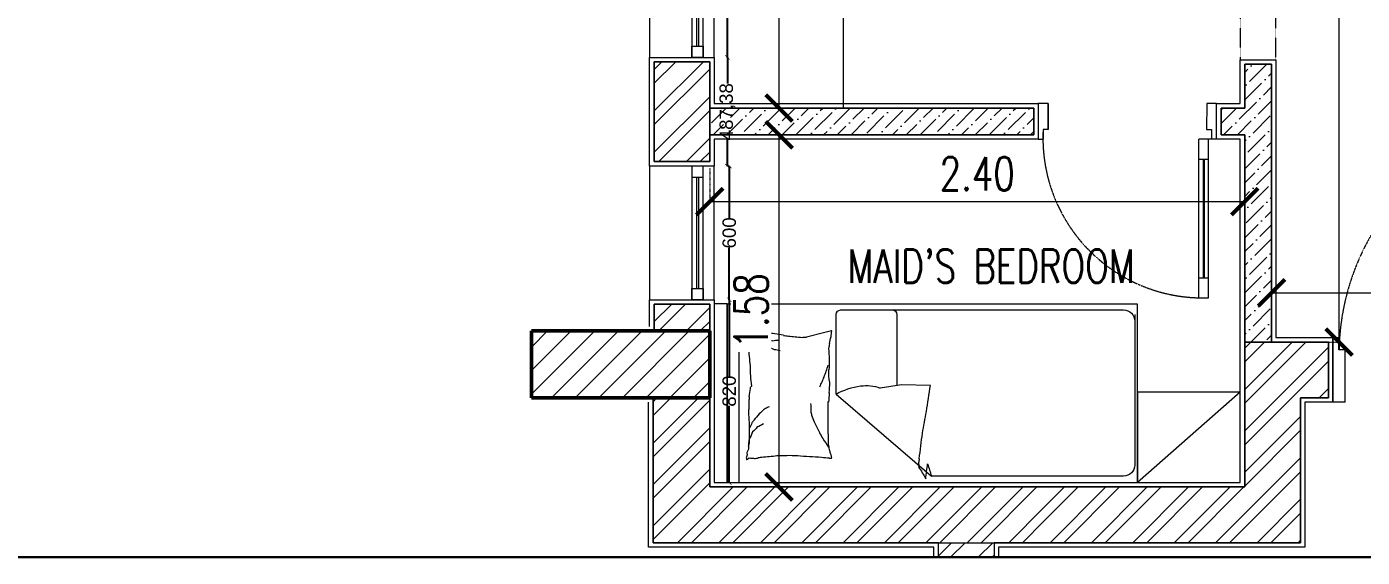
# Model space of a CAD drawing. Header units: metres. Extents: x 0 to 104350, y 982 to 43174.
# Drawn here: x 10538 to 16527, y 14509 to 16889 of the extents above; entities that cross this region are included whole.
import ezdxf
from ezdxf.xclip import XClip

# ---------------------------------------------------------------- set-up
doc = ezdxf.new("R2010")
doc.units = ezdxf.units.M
doc.header["$XCLIPFRAME"] = 2
doc.linetypes.add('DASHED2', pattern=[0.375, 0.25, -0.125])
doc.linetypes.add('DOT2', pattern=[0.125, 0, -0.125])
doc.layers.get('0').update_dxf_attribs({"lineweight": 30})
for name, color, linetype, lineweight in [('A-ANNO-DIMS', 1, 'Continuous', 0), ('A-CLNG-GRID', 2, 'Continuous', 5), ('A-DOOR', 1, 'Continuous', 5), ('A-DOOR-FRAM', 1, 'Continuous', 0), ('A-FLOR-OVHD', 1, 'DASHED2', 0), ('A-FURN', 8, 'Continuous', 0), ('A-ROOM-NMBR', 1, 'Continuous', 0), ('A-SANR-FIXD', 1, 'Continuous', 0), ('A-WALL', 3, 'Continuous', 18), ('A-WINDOW', 10, 'Continuous', 5), ('dimensions', 90, 'Continuous', 30), ('G-ANNO-HATCH', 8, 'Continuous', 0), ('HATCH', 8, 'Continuous', 0), ('S-COLS', 52, 'Continuous', 9)]:
    doc.layers.add(name, color=color, linetype=linetype, lineweight=lineweight)
doc.styles.add('$2$08-M-BLDG-1_50', font='romans.shx', dxfattribs={"width": 0.75, "height": 150})
doc.styles.add('Al-Jazi-text-100', font='romans.shx', dxfattribs={"width": 0.75, "height": 150})
doc.styles.get("Standard").update_dxf_attribs({"font": 'arial.ttf'})
doc.dimstyles.new('Al-Jazi-DIM 100', dxfattribs={"dimtxt": 150, "dimasz": 120, "dimexe": 0, "dimexo": 150, "dimgap": 50, "dimtad": 1, "dimlfac": 0.001, "dimzin": 1, "dimdsep": 46, "dimtxsty": 'Al-Jazi-text-100', "dimblk": 'ARCHTICK', "dimcen": 150, "dimclrd": 1, "dimclre": 256, "dimclrt": 2, "dimadec": 0, "dimazin": 0, "dimtfac": 1, "dimtix": 1, "dimtmove": 2, "dimatfit": 2, "dimfxl": 150, "dimtfill": 1, "dimtolj": 1, "dimlwd": 5, "dimlwe": 5, "dimarcsym": 0})
doc.dimstyles.new('ISO-25', dxfattribs={"dimtxt": 60, "dimasz": 20, "dimexe": 1.25, "dimexo": 0.625, "dimgap": 0.1, "dimtad": 0, "dimtxsty": 'Standard', "dimblk": 'ARCHTICK', "dimcen": 2.5, "dimse1": 1, "dimse2": 1, "dimadec": 0, "dimazin": 0, "dimtfac": 1, "dimtmove": 0, "dimatfit": 3, "dimldrblk": 'ARCHTICK', "dimfxl": 1, "dimarcsym": 0})
pattern_1 = [(45, (-188201.82, 35283.02), (-92.807765, 92.807765), []), (45, (-188139.95, 35283.02), (-92.807765, 92.807765), [])]
pattern_2 = [(45, (-188201.82, 35283.02), (23.201941, 85.073785), [109.375, -21.875, 0, -21.875])]

# ---------------------------------------------------------------- blocks, each defined once
blk = doc.blocks.new('*U119')
for p, q in [((-5314.1, 135750.6), (-5249.2, 135754.1)), ((-5251.2, 134852.7), (-5299.1, 135751.4)), ((-5201.2, 134855.4), (-5249.2, 135754.1)), ((-5243.9, 135654.2), (-5293.8, 135651.6)), ((-5271.3, 135652.8), (-5234.1, 134955.1)), ((-5266.3, 135653), (-5229.1, 134955.4)), ((-5206.6, 134956.6), (-5256.6, 134953.9)), ((-5201.2, 134855.4), (-5251.2, 134852.7))]:
    blk.add_line(p, q)
at = {"linetype": 'DASHED2'}
blk.add_arc((-5341.8, 135819.4), 974.2, 278.2926, 1.8703, dxfattribs=at)
at = {"layer": 'A-DOOR-FRAM'}
for p, q in [((-4404.4, 136063.2), (-4354.5, 136065.8)), ((-4354.5, 136065.8), (-4340.5, 135802.6)), ((-5353.1, 136012.6), (-5303.2, 136015.2)), ((-5339, 135749.3), (-5353.1, 136012.6)), ((-4340.5, 135802.6), (-4365.4, 135801.2)), ((-5339, 135749.3), (-5314.1, 135750.6))]:
    blk.add_line(p, q, dxfattribs=at)
for points in [[(-5303.2, 136015.2), (-5291.8, 135801.9), (-5316.7, 135800.6), (-5314.1, 135750.6)], [(-4404.4, 136063.2), (-4393.1, 135849.8), (-4368.1, 135851.2), (-4365.4, 135801.2)]]:
    blk.add_lwpolyline(points, dxfattribs=at)
blk = doc.blocks.new('*U139')
for p, q in [((-5317, 135773.3), (-5381.9, 135769.9)), ((-5339.3, 134971), (-5381.9, 135769.9)), ((-5289.4, 134973.7), (-5332, 135772.5)), ((-5376.6, 135670), (-5326.7, 135672.7)), ((-5354.2, 135671.2), (-5322.3, 135073.4)), ((-5349.2, 135671.5), (-5317.3, 135073.7)), ((-5344.7, 135072.2), (-5294.8, 135074.9)), ((-5339.3, 134971), (-5289.4, 134973.7))]:
    blk.add_line(p, q)
at = {"linetype": 'DASHED2'}
blk.add_arc((-5361.9, 135777.3), 806.6, 179.94933, 271.60294, dxfattribs=at)
at = {"layer": 'A-DOOR-FRAM'}
for p, q in [((-5301.7, 135954.4), (-5351.6, 135951.8)), ((-5292.1, 135774.7), (-5301.7, 135954.4)), ((-5292.1, 135774.7), (-5317, 135773.3))]:
    blk.add_line(p, q, dxfattribs=at)
for points in [[(-6143.5, 135779.3), (-6150.4, 135909.2), (-6200.4, 135906.5), (-6190.8, 135726.7), (-6165.8, 135728.1)], [(-6150.4, 135909.2), (-6143.5, 135779.3), (-6168.5, 135778), (-6165.8, 135728.1)], [(-5351.6, 135951.8), (-5344.7, 135821.9), (-5319.7, 135823.3), (-5317, 135773.3)]]:
    blk.add_lwpolyline(points, dxfattribs=at)
blk = doc.blocks.new('RGHHHHHHHHH')
at = {"layer": 'A-FURN'}
for p, q in [((36344.6, 1265.7), (36344.6, 2065.7)), ((36344.6, 2065.7), (38184.6, 2065.7)), ((36397, 1265.7), (36397, 2065.7)), ((36833.2, 1669.2), (37260.6, 2037.3)), ((38122.5, 2037.3), (37260.6, 2037.3)), ((38184.6, 2065.7), (38184.6, 1265.7)), ((38172.5, 1311.6), (38172.5, 1987.3)), ((36833.2, 1669.2), (36833.2, 1311.6)), ((37126.2, 1628.1), (37030.8, 1641.7)), ((37105.8, 1311.6), (37105.8, 1631)), ((37256.3, 1629.9), (37126.2, 1628.1)), ((36782.9, 1392.5), (36700.4, 1413.1)), ((36813, 1385), (36782.9, 1392.5)), ((38184.6, 1265.7), (36344.6, 1265.7)), ((36344.8, 1264.4), (36794.8, 1264.4)), ((36853.2, 1291.6), (38122.5, 1291.6))]:
    blk.add_line(p, q, dxfattribs=at)
blk.add_lwpolyline([(36344.6, 1264.4), (36286.7, 1264.4), (36286.7, 2065.7), (36344.6, 2065.7)], close=True, dxfattribs=at)
for centre, radius, start, end in [((36678.3, 2351), 633.7, 325.94018, 331.50705), ((39702.4, 2333.8), 2483.6, 186.5916, 188.13999), ((35495.9, 2541.2), 1835.1, 342.26361, 344.06481), ((38122.5, 1987.3), 50, 360, 90), ((37145.7, 1988.2), 58.1, 349.27244, 7.73038), ((37013.8, 1933.1), 194.2, 7.73038, 13.1904), ((36406.8, 1964), 25.1, 338.21169, 355.69746), ((36405.3, 1940), 28.9, 355.69746, 30.65125), ((36430.7, 1965.3), 3.42, 289.56396, 338.21169), ((36436.2, 1963.6), 2.32, 168.10694, 289.56396), ((36487.8, 1942.7), 53.9, 185.25918, 210.65125), ((36435.3, 1957.4), 4.28, 348.10694, 68.0096), ((36445.2, 1942), 15.6, 68.0096, 111.42098), ((36455.7, 1989), 32.8, 261.86651, 291.42098), ((36519.3, 2199), 246, 257.89054, 261.86651), ((36458, 1758.9), 198.3, 77.89054, 82.3191), ((36445.9, 1041.3), 913.1, 82.3191, 86.63125), ((36587.3, 1267.7), 678.7, 86.63125, 91.63308), ((36699.9, 582), 1365.2, 91.63308, 93.05495), ((37494.6, -11663.4), 13635.6, 93.05495, 93.50485), ((36823.7, 1636.5), 321.2, 93.50485, 99.99835), ((36656.1, 1926.2), 145.9, 347.13096, 356.42602), ((36761.5, 1937.9), 45.3, 332.71588, 347.13096), ((36809.6, 1975.6), 19.3, 253.30223, 279.99835), ((36879.3, 1906.4), 76.7, 152.71588, 163.77884), ((36897.9, 1930.7), 87.5, 163.77884, 172.8796), ((36814.3, 1956.4), 1.32, 172.8796, 253.30223), ((44779.4, 2844.6), 7624.8, 186.66791, 187.53886), ((36344.1, 1876.7), 99.2, 355.78412, 15.93524), ((37261.7, 1942.6), 820.8, 181.90788, 185.25918), ((36362.9, 1811), 99.2, 15.93524, 36.08636), ((37938.6, 1852.3), 1494.3, 179.42426, 181.90788), ((36493.8, 2008.3), 312.6, 327.86502, 333.50152), ((36182.8, 2295.3), 728.6, 324.17371, 327.86502), ((35634.3, 1899.5), 1164, 356.42602, 359.71345), ((37315.3, 1729.5), 873.2, 175.19815, 179.42426), ((36237.2, 1714.9), 234, 20.86028, 27.23958), ((36395.7, 1750.5), 76.8, 27.23958, 38.38856), ((36399.7, 1758.2), 99.2, 36.08636, 53.82335), ((36448.5, 1722.5), 99.2, 53.82335, 71.56034), ((35453.4, 2432), 1432.3, 333.50152, 335.67347), ((31078.4, 1730.1), 5718.5, 359.71345, 0.97037), ((39773, 2271.1), 2588, 189.49502, 191.67413), ((36152.7, 1725.4), 289.7, 355.19815, 2.53858), ((36181.3, 1514.5), 391.6, 38.38856, 43.8115), ((36346.4, 1582.8), 225.2, 43.8115, 50.96506), ((36485.6, 1695.3), 49.3, 50.96506, 61.68323), ((36447.8, 1729.9), 272.1, 355.91722, 3.5552), ((36665.1, 1767.3), 58, 339.32571, 355.91722), ((36261.2, 1971.8), 506.6, 335.67347, 339.32571), ((40984.6, 2253.4), 3780.1, 187.69199, 189.49502), ((36291.4, 1674.2), 152.4, 2.53858, 10.18987), ((36969.9, 1737.1), 529.3, 186.08669, 190.18987), ((36438.4, 1549.3), 200.2, 61.68323, 66.99723), ((36805, 1698.2), 8.86, 126.0617, 158.10205), ((35587.3, 1607.5), 1216.5, 2.60963, 4.61758), ((36463.4, 1643.8), 14.3, 181.5255, 234.02764), ((37131.7, 1542.6), 682.7, 172.45314, 180), ((37437.9, 1930.3), 738.7, 203.4844, 205.31107), ((37030.8, 1571), 230.1, 168.44143, 182.74906), ((38205.7, 1730.2), 1404.8, 182.74906, 184.61758), ((36985.7, 1943.3), 313.6, 240.90619, 262.23076), ((36968.8, 1810.8), 180.1, 261.86441, 290.14884), ((37456.7, 1887.1), 738.7, 201.65774, 203.4844), ((37475.8, 1838.4), 738.7, 199.42798, 201.65774), ((37494.9, 1784.2), 738.7, 197.19822, 199.42798), ((36164.5, 1525.8), 637.5, 354.47677, 3.07801), ((37870.9, 1381.9), 1431, 173.55252, 176.92457), ((36140.6, 1503.4), 304.8, 344.25601, 351.5628), ((36432.3, 1557), 139.9, 297.39882, 315.09761), ((36491.7, 1592.4), 139.9, 286.51497, 297.39882), ((36542.4, 1607.4), 139.9, 275.63112, 286.51497), ((36684.7, 1428.6), 119.7, 6.43405, 17.38641), ((37030.3, 1479.9), 229.7, 189.4841, 197.38641), ((36272.8, 1420.7), 161.1, 351.5628, 360), ((36343.5, 1379.3), 90.4, 360, 11.27237), ((36439.8, 1367.6), 13.1, 11.27237, 116.58052), ((36486.7, 1367.6), 34.2, 116.58052, 175.59979), ((36471.1, 906.1), 491.8, 83.76763, 90), ((36372.3, 1496.7), 139.9, 315.09761, 332.7964), ((36428, 1463.8), 89.9, 311.4429, 323.73593), ((36477.9, 1458.2), 52.6, 295.35511, 311.4429), ((36456.6, 1559.1), 151.1, 291.81492, 295.35511), ((36455.1, 1617.1), 205.6, 288.77989, 291.81492), ((36558.8, 1194), 204, 90, 99.68436), ((36531.5, 1482.5), 56.2, 270, 288.77989), ((36572.8, 1517.8), 91.5, 255.31489, 270), ((36745.2, 535.9), 882, 99.68436, 102.19838), ((36552.7, 1719.4), 317.1, 278.00505, 282.19838), ((36589, 2067.5), 658.8, 272.66488, 278.00505), ((36697.2, 1480.8), 67.7, 255.9548, 272.66488), ((37081.2, 1430.5), 270.8, 184.08294, 189.4841), ((36813.9, 1385), 0.917, 75.95506, 184.08294), ((38122.5, 1341.6), 50, 270, 0), ((36853.2, 1311.6), 20, 180, 270), ((37085.8, 1311.6), 20, 270, 360)]:
    blk.add_arc(centre, radius, start, end, dxfattribs=at)
blk = doc.blocks.new('*U136')
for p, q in [((-1.8873, -0.07), (-1.3873, -0.07)), ((-1.8873, -0.08), (-1.3873, -0.08))]:
    blk.add_line(p, q)
for points in [[(-1.9373, 0.14), (-1.3373, 0.14), (-1.3373, -0.15), (-1.9373, -0.15)], [(-1.9373, -0.1), (-1.9373, -0.05), (-1.3373, -0.05), (-1.3373, -0.1)], [(-1.9373, -0.05), (-1.8873, -0.05), (-1.8873, -0.1), (-1.9373, -0.1)], [(-1.3373, -0.05), (-1.3873, -0.05), (-1.3873, -0.1), (-1.3373, -0.1)]]:
    blk.add_lwpolyline(points, close=True)
blk = doc.blocks.new('*U137')
for p, q in [((-1.9695, -0.07), (-1.0742, -0.07)), ((-1.9695, -0.08), (-1.0742, -0.08))]:
    blk.add_line(p, q)
for points in [[(-2.0195, 0.14), (-1.0242, 0.14), (-1.0242, -0.15), (-2.0195, -0.15)], [(-2.0195, -0.1), (-2.0195, -0.05), (-1.0242, -0.05), (-1.0242, -0.1)], [(-2.0195, -0.05), (-1.9695, -0.05), (-1.9695, -0.1), (-2.0195, -0.1)], [(-1.0242, -0.05), (-1.0742, -0.05), (-1.0742, -0.1), (-1.0242, -0.1)]]:
    blk.add_lwpolyline(points, close=True)
blk = doc.blocks.new('Typical')
at = {"layer": 'S-COLS'}
h = blk.add_hatch(dxfattribs=at)
h.set_pattern_fill('FP_1', color=256, scale=1000, style=0, pattern_type=2)
h.set_pattern_definition([(45, (116748.97, -54336.016), (-53.033, 53.033), [])])
h.paths.add_polyline_path([(109969.9, -50776.4), (109969.9, -50476.4), (109169.9, -50476.4), (109169.9, -50776.4)])
at = {"layer": 'S-COLS', "lineweight": 50}
for p, q in [((109969.9, -50476.4), (109169.9, -50476.4)), ((109169.9, -50476.4), (109169.9, -50776.4)), ((109969.9, -50776.4), (109969.9, -50476.4)), ((109169.9, -50776.4), (109969.9, -50776.4))]:
    blk.add_line(p, q, dxfattribs=at)
blk = doc.blocks.new('_ArchTick')
at = {"color": 0, "linetype": 'ByBlock', "const_width": 0.15}
blk.add_lwpolyline([(-0.5, -0.5), (0.5, 0.5)], dxfattribs=at)
blk = doc.blocks.new('*D186')
at = {"layer": 'A-ANNO-DIMS', "linetype": 'DOT2', "lineweight": 5, "transparency": 16777216}
for p, q in [((16120.2, 15624.2), (16120.2, 15695.7)), ((17619.4, 15624.2), (17619.4, 15695.7))]:
    blk.add_line(p, q, dxfattribs=at)
at = {"layer": 'A-ANNO-DIMS', "color": 1, "lineweight": 5, "transparency": 16777216}
blk.add_line((16120.2, 15695.7), (17619.4, 15695.7), dxfattribs=at)
at = {"layer": 'Defpoints', "color": 0, "transparency": 16777216}
for p in [(17619.4, 15695.7), (16120.2, 15474.2), (17619.4, 15474.2)]:
    blk.add_point(p, dxfattribs=at)
at = {"layer": 'A-ANNO-DIMS', "color": 1, "lineweight": 5, "transparency": 16777216, "xscale": 120, "yscale": 120, "zscale": 120, "rotation": 180}
blk.add_blockref('_ArchTick', (16120.2, 15695.7), dxfattribs=at)
at = {"layer": 'A-ANNO-DIMS', "color": 1, "lineweight": 5, "transparency": 16777216, "xscale": 120, "yscale": 120, "zscale": 120}
blk.add_blockref('_ArchTick', (17619.4, 15695.7), dxfattribs=at)
at = {"layer": 'A-ANNO-DIMS', "color": 2, "transparency": 16777216, "insert": (16869.8, 15820.7), "char_height": 150, "attachment_point": 5, "style": 'Al-Jazi-text-100', "bg_fill": 3, "box_fill_scale": 1.1, "bg_fill_color": 256, "bg_fill_true_color": 13158600, "bg_fill_transparency": 0}
blk.add_mtext('\\A1;1.50', dxfattribs=at)
blk = doc.blocks.new('*D189')
at = {"layer": 'A-ANNO-DIMS', "linetype": 'DOT2', "lineweight": 5, "transparency": 16777216}
for p, q in [((13601.1, 16254.2), (13601.1, 16104.5)), ((16000.2, 16254.2), (16000.2, 16104.5))]:
    blk.add_line(p, q, dxfattribs=at)
at = {"layer": 'A-ANNO-DIMS', "color": 1, "lineweight": 5, "transparency": 16777216}
blk.add_line((13601.1, 16104.5), (16000.2, 16104.5), dxfattribs=at)
at = {"layer": 'Defpoints', "color": 0, "transparency": 16777216}
for p in [(13601.1, 16404.2), (16000.2, 16404.2), (16000.2, 16104.5)]:
    blk.add_point(p, dxfattribs=at)
at = {"layer": 'A-ANNO-DIMS', "color": 1, "lineweight": 5, "transparency": 16777216, "xscale": 120, "yscale": 120, "zscale": 120, "rotation": 180}
blk.add_blockref('_ArchTick', (13601.1, 16104.5), dxfattribs=at)
at = {"layer": 'A-ANNO-DIMS', "color": 1, "lineweight": 5, "transparency": 16777216, "xscale": 120, "yscale": 120, "zscale": 120}
blk.add_blockref('_ArchTick', (16000.2, 16104.5), dxfattribs=at)
at = {"layer": 'A-ANNO-DIMS', "color": 2, "transparency": 16777216, "insert": (14800.6, 16229.5), "char_height": 150, "attachment_point": 5, "style": 'Al-Jazi-text-100', "bg_fill": 3, "box_fill_scale": 1.1, "bg_fill_color": 256, "bg_fill_true_color": 13158600, "bg_fill_transparency": 0}
blk.add_mtext('\\A1;2.40', dxfattribs=at)
blk = doc.blocks.new('*D190')
at = {"layer": 'A-ANNO-DIMS', "linetype": 'DOT2', "lineweight": 5, "transparency": 16777216}
for p, q in [((13751.1, 16404.2), (13912, 16404.2)), ((13751, 14824.2), (13912, 14824.2))]:
    blk.add_line(p, q, dxfattribs=at)
at = {"layer": 'A-ANNO-DIMS', "color": 1, "lineweight": 5, "transparency": 16777216}
blk.add_line((13912, 14824.2), (13912, 16404.2), dxfattribs=at)
at = {"layer": 'Defpoints', "color": 0, "transparency": 16777216}
for p in [(13601.1, 16404.2), (13912, 16404.2), (13601, 14824.2)]:
    blk.add_point(p, dxfattribs=at)
at = {"layer": 'A-ANNO-DIMS', "color": 1, "lineweight": 5, "transparency": 16777216, "xscale": 120, "yscale": 120, "zscale": 120}
for p, rotation in [((13912, 16404.2), 90), ((13912, 14824.2), 270)]:
    blk.add_blockref('_ArchTick', p, dxfattribs=dict(at, rotation=rotation))
at = {"layer": 'A-ANNO-DIMS', "color": 2, "transparency": 16777216, "insert": (13787, 15614.2), "char_height": 150, "attachment_point": 5, "rotation": 90, "style": 'Al-Jazi-text-100', "bg_fill": 3, "box_fill_scale": 1.1, "bg_fill_color": 256, "bg_fill_true_color": 13158600, "bg_fill_transparency": 0}
blk.add_mtext('\\A1;1.58', dxfattribs=at)
blk = doc.blocks.new('*D191')
at = {"layer": 'A-ANNO-DIMS', "linetype": 'DOT2', "lineweight": 5, "transparency": 16777216}
for p, q in [((13751, 19924.2), (13912, 19924.2)), ((13751.1, 16524.2), (13912, 16524.2))]:
    blk.add_line(p, q, dxfattribs=at)
at = {"layer": 'A-ANNO-DIMS', "color": 1, "lineweight": 5, "transparency": 16777216}
blk.add_line((13912, 16524.2), (13912, 19924.2), dxfattribs=at)
at = {"layer": 'Defpoints', "color": 0, "transparency": 16777216}
for p in [(13601, 19924.2), (13912, 19924.2), (13601.1, 16524.2)]:
    blk.add_point(p, dxfattribs=at)
at = {"layer": 'A-ANNO-DIMS', "color": 1, "lineweight": 5, "transparency": 16777216, "xscale": 120, "yscale": 120, "zscale": 120}
for p, rotation in [((13912, 19924.2), 90), ((13912, 16524.2), 270)]:
    blk.add_blockref('_ArchTick', p, dxfattribs=dict(at, rotation=rotation))
at = {"layer": 'A-ANNO-DIMS', "color": 2, "transparency": 16777216, "insert": (13787, 18224.2), "char_height": 150, "attachment_point": 5, "rotation": 90, "style": 'Al-Jazi-text-100', "bg_fill": 3, "box_fill_scale": 1.1, "bg_fill_color": 256, "bg_fill_true_color": 13158600, "bg_fill_transparency": 0}
blk.add_mtext('\\A1;3.40', dxfattribs=at)
blk = doc.blocks.new('*D216')
at = {"layer": 'A-ANNO-DIMS', "linetype": 'DOT2', "lineweight": 5, "transparency": 16777216}
for p, q in [((16270.2, 20044.2), (16423.2, 20044.2)), ((16270.2, 15474.2), (16423.2, 15474.2))]:
    blk.add_line(p, q, dxfattribs=at)
at = {"layer": 'A-ANNO-DIMS', "color": 1, "lineweight": 5, "transparency": 16777216}
blk.add_line((16423.2, 15474.2), (16423.2, 20044.2), dxfattribs=at)
at = {"layer": 'Defpoints', "color": 0, "transparency": 16777216}
for p in [(16120.2, 20044.2), (16423.2, 20044.2), (16120.2, 15474.2)]:
    blk.add_point(p, dxfattribs=at)
at = {"layer": 'A-ANNO-DIMS', "color": 1, "lineweight": 5, "transparency": 16777216, "xscale": 120, "yscale": 120, "zscale": 120}
for p, rotation in [((16423.2, 20044.2), 90), ((16423.2, 15474.2), 270)]:
    blk.add_blockref('_ArchTick', p, dxfattribs=dict(at, rotation=rotation))
at = {"layer": 'A-ANNO-DIMS', "color": 2, "transparency": 16777216, "insert": (16298.2, 17759.2), "char_height": 150, "attachment_point": 5, "rotation": 90, "style": 'Al-Jazi-text-100', "bg_fill": 3, "box_fill_scale": 1.1, "bg_fill_color": 256, "bg_fill_true_color": 13158600, "bg_fill_transparency": 0}
blk.add_mtext('\\A1;4.57', dxfattribs=at)
blk = doc.blocks.new('*D234')
at = {"layer": 'Defpoints', "color": 0, "transparency": 16777216}
for p in [(13621, 17746.8), (13621, 16751.6), (13680.4, 16751.6)]:
    blk.add_point(p, dxfattribs=at)
at = {"layer": 'dimensions', "color": 0, "lineweight": -2, "transparency": 16777216}
for p, q in [((13680.4, 17746.8), (13680.4, 17373.7)), ((13680.4, 16751.6), (13680.4, 17124.7))]:
    blk.add_line(p, q, dxfattribs=at)
at = {"layer": 'dimensions', "color": 0, "lineweight": -2, "transparency": 16777216, "xscale": 20, "yscale": 20, "zscale": 20}
for p, rotation in [((13680.4, 17746.8), 90), ((13680.4, 16751.6), 270)]:
    blk.add_blockref('_ArchTick', p, dxfattribs=dict(at, rotation=rotation))
at = {"layer": 'dimensions', "color": 0, "transparency": 16777216, "insert": (13680.4, 17249.2), "char_height": 60, "attachment_point": 5, "rotation": 90}
blk.add_mtext('995,24', dxfattribs=at)
blk = doc.blocks.new('*D235')
at = {"layer": 'Defpoints', "color": 0, "transparency": 16777216}
for p in [(13621, 16751.6), (13621, 16264.2), (13680.4, 16264.2)]:
    blk.add_point(p, dxfattribs=at)
at = {"layer": 'dimensions', "color": 0, "lineweight": -2, "transparency": 16777216}
for p, q in [((13680.4, 16751.6), (13680.4, 16633.8)), ((13680.4, 16264.2), (13680.4, 16382))]:
    blk.add_line(p, q, dxfattribs=at)
at = {"layer": 'dimensions', "color": 0, "lineweight": -2, "transparency": 16777216, "xscale": 20, "yscale": 20, "zscale": 20}
for p, rotation in [((13680.4, 16751.6), 90), ((13680.4, 16264.2), 270)]:
    blk.add_blockref('_ArchTick', p, dxfattribs=dict(at, rotation=rotation))
at = {"layer": 'dimensions', "color": 0, "transparency": 16777216, "insert": (13680.4, 16507.9), "char_height": 60, "attachment_point": 5, "rotation": 90}
blk.add_mtext('487,38', dxfattribs=at)
blk = doc.blocks.new('*D236')
at = {"layer": 'Defpoints', "color": 0, "transparency": 16777216}
for p in [(13621, 16264.2), (13621, 15664.2), (13688.6, 15664.2)]:
    blk.add_point(p, dxfattribs=at)
at = {"layer": 'dimensions', "color": 0, "lineweight": -2, "transparency": 16777216}
for p, q in [((13688.6, 16264.2), (13688.6, 16030.6)), ((13688.6, 15664.2), (13688.6, 15897.7))]:
    blk.add_line(p, q, dxfattribs=at)
at = {"layer": 'dimensions', "color": 0, "lineweight": -2, "transparency": 16777216, "xscale": 20, "yscale": 20, "zscale": 20}
for p, rotation in [((13688.6, 16264.2), 90), ((13688.6, 15664.2), 270)]:
    blk.add_blockref('_ArchTick', p, dxfattribs=dict(at, rotation=rotation))
at = {"layer": 'dimensions', "color": 0, "transparency": 16777216, "insert": (13688.6, 15964.2), "char_height": 60, "attachment_point": 5, "rotation": 90}
blk.add_mtext('600', dxfattribs=at)
blk = doc.blocks.new('*D237')
at = {"layer": 'Defpoints', "color": 0, "transparency": 16777216}
for p in [(13621, 15664.2), (13621, 14844.2), (13688.6, 14844.2)]:
    blk.add_point(p, dxfattribs=at)
at = {"layer": 'dimensions', "color": 0, "lineweight": -2, "transparency": 16777216}
for p, q in [((13688.6, 15664.2), (13688.6, 15320.5)), ((13688.6, 14844.2), (13688.6, 15187.9))]:
    blk.add_line(p, q, dxfattribs=at)
at = {"layer": 'dimensions', "color": 0, "lineweight": -2, "transparency": 16777216, "xscale": 20, "yscale": 20, "zscale": 20}
for p, rotation in [((13688.6, 15664.2), 90), ((13688.6, 14844.2), 270)]:
    blk.add_blockref('_ArchTick', p, dxfattribs=dict(at, rotation=rotation))
at = {"layer": 'dimensions', "color": 0, "transparency": 16777216, "insert": (13688.6, 15254.2), "char_height": 60, "attachment_point": 5, "rotation": 90}
blk.add_mtext('820', dxfattribs=at)
blk = doc.blocks.new('*D619')
at = {"layer": 'Defpoints', "color": 0, "transparency": 16777216}
for p in [(98240, 15397.6), (0, 14797.6), (98307.6, 14797.6)]:
    blk.add_point(p, dxfattribs=at)
at = {"layer": 'dimensions', "color": 0, "lineweight": -2, "transparency": 16777216}
for p, q in [((98307.6, 15397.6), (98307.6, 15164)), ((98307.6, 14797.6), (98307.6, 15031.1))]:
    blk.add_line(p, q, dxfattribs=at)
at = {"layer": 'dimensions', "color": 0, "lineweight": -2, "transparency": 16777216, "xscale": 20, "yscale": 20, "zscale": 20}
for p, rotation in [((98307.6, 15397.6), 90), ((98307.6, 14797.6), 270)]:
    blk.add_blockref('_ArchTick', p, dxfattribs=dict(at, rotation=rotation))
at = {"layer": 'dimensions', "color": 0, "transparency": 16777216, "insert": (98307.6, 15097.6), "char_height": 60, "attachment_point": 5, "rotation": 90}
blk.add_mtext('600', dxfattribs=at)

msp = doc.modelspace()

# ---------------------------------------------------------------- hatches: boundary and pattern name
at = {"layer": 'G-ANNO-HATCH'}
h = msp.add_hatch(dxfattribs=at)
h.set_pattern_fill('ANSI32', color=256, scale=350)
h.set_pattern_definition(pattern_1)
h.paths.add_polyline_path([(13601.054, 16731.556), (13350.999, 16731.556), (13351.004, 16284.174), (13601.049, 16284.174)])
h = msp.add_hatch(dxfattribs=at)
h.set_pattern_fill('ANSI36', color=256, scale=350)
h.set_pattern_definition(pattern_2)
h.paths.add_polyline_path([(16120.156, 16721.201), (16000.156, 16721.201), (16000.156, 16524.173), (15893.868, 16524.173), (15893.868, 16404.173), (16000.156, 16404.173), (16000.156, 15474.173), (16120.156, 15474.173)])
h = msp.add_hatch(dxfattribs=at)
h.set_pattern_fill('ANSI36', color=256, scale=350)
h.set_pattern_definition(pattern_2)
h.paths.add_polyline_path([(15053.87, 16524.174), (13601.076, 16524.176), (13601.072, 16404.176), (15053.87, 16404.174)])
h = msp.add_hatch(dxfattribs=at)
h.set_pattern_fill('ANSI32', color=256, scale=350)
h.set_pattern_definition([(45, (-188201.82, 34523.02), (-92.807765, 92.807765), []), (45, (-188139.95, 34523.02), (-92.807765, 92.807765), [])])
h.paths.add_polyline_path([(13601.058, 15644.174), (13351.01, 15644.174), (13351.004, 15524.173), (13601.049, 15524.173)])
h = msp.add_hatch(dxfattribs=at)
h.set_pattern_fill('ANSI32', color=256, scale=350)
h.set_pattern_definition(pattern_1)
h.paths.add_polyline_path([(16375.301, 15474.173), (16120.156, 15474.173), (16000.156, 15474.173), (16000.156, 14824.173), (15101.026, 14824.173), (15101.026, 14574.173), (16250.156, 14574.173), (16250.156, 15224.173), (16375.301, 15224.173)])
h = msp.add_hatch(dxfattribs=at)
h.set_pattern_fill('ANSI32', color=256, scale=350)
h.set_pattern_definition(pattern_1)
h.paths.add_polyline_path([(13346.62, 14574.173), (15101.026, 14574.173), (15101.026, 14824.173), (13600.997, 14824.173), (13601.015, 15224.173), (13346.62, 15224.173)])
h = msp.add_hatch(dxfattribs=at)
h.set_pattern_fill('ANSI32', color=256, scale=350)
h.set_pattern_definition([(45, (-186595.13, 34918.95), (-92.807765, 92.807765), []), (45, (-186533.26, 34918.95), (-92.807765, 92.807765), [])])
h.paths.add_polyline_path([(14626.62, 14508.598), (14876.62, 14508.598), (14876.62, 14574.173), (14626.62, 14574.173)])

# ---------------------------------------------------------------- linework, layer by layer
msp.add_lwpolyline([(3402.514, 14508.598), (19730.625, 14508.598), (19730.625, 26618.05), (3402.514, 26618.05)], close=True)
at = {"layer": 'A-CLNG-GRID'}
for p, q in [((15980.156, 16544.173), (15980.156, 16741.201)), ((15980.156, 16741.201), (16140.156, 16741.201)), ((16140.156, 16741.201), (16140.156, 15494.173)), ((15873.868, 16384.173), (15873.868, 16544.173)), ((15873.868, 16544.173), (15980.156, 16544.173)), ((15980.156, 16384.173), (15873.868, 16384.173)), ((15980.156, 14844.173), (15980.156, 16384.173)), ((13331.026, 15544.173), (13331.026, 15664.174)), ((13331.026, 15664.174), (13621.026, 15664.174)), ((13621.026, 15664.174), (13621.026, 14844.173)), ((16140.156, 15494.173), (16395.301, 15494.173)), ((16395.301, 15494.173), (16395.301, 15204.173)), ((13326.62, 14554.173), (13326.62, 15204.173)), ((16395.301, 15204.173), (16270.156, 15204.173)), ((16270.156, 15204.173), (16270.156, 14554.173)), ((13621.026, 14844.173), (15980.156, 14844.173)), ((13616.62, 14554.173), (13326.62, 14554.173)), ((14606.62, 14554.173), (13616.62, 14554.173)), ((14606.62, 14508.598), (14606.62, 14554.173)), ((16270.156, 14554.173), (14896.62, 14554.173)), ((14896.62, 14554.173), (14896.62, 14508.598))]:
    msp.add_line(p, q, dxfattribs=at)
msp.add_lwpolyline([(13621.026, 16264.174), (13331.026, 16264.174), (13331.026, 16751.556), (13621.026, 16751.556), (13621.026, 16544.176), (15073.87, 16544.174), (15073.87, 16384.174), (13621.026, 16384.176)], close=True, dxfattribs=at)
at = {"layer": 'A-FLOR-OVHD'}
msp.add_lwpolyline([(16140.156, 17601.201), (15980.156, 17601.201), (15980.156, 16741.201), (16140.156, 16741.201)], close=True, dxfattribs=at)
at = {"layer": 'A-FURN'}
msp.add_line((15980.156, 15249.604), (15518.937, 14844.178), dxfattribs=at)
msp.add_lwpolyline([(15518.937, 14844.178), (15980.156, 14844.178), (15980.156, 15249.604), (15518.937, 15249.604)], close=True, dxfattribs=at)
at = {"layer": 'A-SANR-FIXD', "ltscale": 2}
msp.add_lwpolyline([(14201.025, 16524.175), (14201.026, 19324.178), (15390.156, 19324.178), (15390.156, 19324.178), (15390.156, 18335.068)], dxfattribs=at)
at = {"layer": 'A-WALL'}
for p, q in [((16000.156, 16524.173), (16000.156, 16721.201)), ((16000.156, 16721.201), (16120.156, 16721.201)), ((16120.156, 16721.201), (16120.156, 15474.173)), ((15893.868, 16404.173), (15893.868, 16524.173)), ((15893.868, 16524.173), (16000.156, 16524.173)), ((16000.156, 16404.173), (15893.868, 16404.173)), ((16000.156, 14824.173), (16000.156, 16404.173)), ((13351.026, 15524.173), (13351.026, 15644.174)), ((13351.026, 15644.174), (13601.026, 15644.174)), ((13601.026, 15644.174), (13601.026, 14824.173)), ((16120.156, 15474.173), (16375.301, 15474.173)), ((16375.301, 15474.173), (16375.301, 15224.173)), ((13346.62, 14574.173), (13346.62, 15224.173)), ((16375.301, 15224.173), (16250.156, 15224.173)), ((16250.156, 15224.173), (16250.156, 14574.173)), ((13601.026, 14824.173), (16000.156, 14824.173)), ((13596.62, 14574.173), (13346.62, 14574.173)), ((14626.62, 14574.173), (13596.62, 14574.173)), ((16250.156, 14574.173), (14876.62, 14574.173)), ((14876.62, 14574.173), (14876.62, 14508.598))]:
    msp.add_line(p, q, dxfattribs=at)
msp.add_lwpolyline([(13601.026, 16284.174), (13351.026, 16284.174), (13351.026, 16731.556), (13601.026, 16731.556), (13601.026, 16524.176), (15053.87, 16524.174), (15053.87, 16404.174), (13601.026, 16404.176)], close=True, dxfattribs=at)
msp.add_lwpolyline([(14626.62, 14508.598), (14626.62, 14574.173)], dxfattribs=at)
at = {"layer": 'G-ANNO-HATCH'}
msp.add_lwpolyline([(14626.62, 14508.598), (14626.62, 14574.173), (14876.62, 14574.173), (14876.62, 14508.598)], dxfattribs=at)
at = {"layer": 'HATCH'}
for points in [[(13601.081, 16731.556), (13351.026, 16731.556), (13351.026, 16284.174), (13601.071, 16284.174)], [(16120.156, 16721.201), (16000.156, 16721.201), (16000.156, 16524.173), (15893.868, 16524.173), (15893.868, 16404.173), (16000.156, 16404.173), (16000.156, 15474.173), (16120.156, 15474.173), (16120.156, 16721.201)], [(15053.87, 16524.174), (13601.076, 16524.176), (13601.072, 16404.176), (15053.87, 16404.174), (15053.87, 16524.174)], [(13601.081, 15644.174), (13351.026, 15644.174), (13351.026, 15524.173), (13601.071, 15524.173)]]:
    msp.add_lwpolyline(points, close=True, dxfattribs=at)
for points in [[(15101.026, 14574.173), (16250.156, 14574.173), (16250.156, 15224.173), (16375.301, 15224.173), (16375.301, 15474.173), (16120.156, 15474.173), (16000.156, 15474.173), (16000.156, 14824.173), (15101.026, 14824.173)], [(15101.026, 14824.173), (13600.997, 14824.173), (13601.015, 15224.173), (13346.62, 15224.173), (13346.62, 14574.173), (13596.62, 14574.173), (13596.62, 14574.173), (15101.026, 14574.173)]]:
    msp.add_lwpolyline(points, dxfattribs=at)

# ---------------------------------------------------------------- block references
ref = msp.add_blockref('Typical', (-96368.841, 66000.567))
XClip(ref).set_block_clipping_path([(99771.3550347491, -51491.9684601382), (116099.4655573423, -39382.5165601852)])
at = {"layer": 'A-DOOR'}
for name, p, xscale, yscale, zscale, rotation in [('*U139', (14143.948, -104383.676), 0.8888888888888637, 0.8888888888888637, 0.8888888888888637, 356.9472523896113), ('*U119', (19582.988, 164919.288), 1.100000054100572, 1.100000054100572, 1.100000054100572, 176.9472523896112)]:
    msp.add_blockref(name, p, dxfattribs=dict(at, xscale=xscale, yscale=yscale, zscale=zscale, rotation=rotation))
at = {"layer": 'A-FURN', "xscale": -1, "rotation": 180}
msp.add_blockref('RGHHHHHHHHH', (-22665.693, 16909.92), dxfattribs=at)
at = {"layer": 'A-WINDOW', "rotation": 90}
for name, p, xscale, yscale, zscale in [('*U137', (13471.026, 15727.306), -1000.00000000003, 1000.00000000003, 1000.00000000003), ('*U136', (13471.026, 14326.863), -1000.000000000042, 1000.000000000042, 1000.000000000029)]:
    msp.add_blockref(name, p, dxfattribs=dict(at, xscale=xscale, yscale=yscale, zscale=zscale))

# ---------------------------------------------------------------- texts
at = {"layer": 'A-ROOM-NMBR', "lineweight": 0, "insert": (14862.738, 15740.164), "char_height": 150, "width": 1444.80489, "attachment_point": 8, "line_spacing_factor": 0.9, "style": '$2$08-M-BLDG-1_50'}
msp.add_mtext("\\pxt10;MAID'S BEDROOM", dxfattribs=at)

# ---------------------------------------------------------------- next in the draw order: dimensions: what is measured, and where the dimension line sits
at = {"layer": 'A-ANNO-DIMS'}
for base, p1, p2, picture, middle in [((16000.156, 16104.55), (13601.074, 16404.176), (16000.156, 16404.176), '*D189', (14800.615, 16229.55)), ((17619.429, 15695.684), (16120.156, 15474.173), (17619.429, 15474.173), '*D186', (16869.793, 15820.684))]:
    dim = msp.add_linear_dim(base=base, p1=p1, p2=p2, dimstyle='Al-Jazi-DIM 100', dxfattribs=at)
    dim.commit()
    dim.dimension.update_dxf_attribs({"geometry": picture, "text_midpoint": middle})

# ---------------------------------------------------------------- next in the draw order: dimensions: what is measured, and where the dimension line sits
for base, p1, p2, picture, middle in [((16423.189, 20044.173), (16120.156, 15474.173), (16120.156, 20044.173), '*D216', (16298.189, 17759.173)), ((13912.028, 16404.176), (13600.997, 14824.173), (13601.074, 16404.176), '*D190', (13787.028, 15614.174))]:
    dim = msp.add_linear_dim(base=base, p1=p1, p2=p2, angle=90, dimstyle='Al-Jazi-DIM 100', dxfattribs=at)
    dim.commit()
    dim.dimension.update_dxf_attribs({"geometry": picture, "text_midpoint": middle})

# ---------------------------------------------------------------- next in the draw order: dimensions: what is measured, and where the dimension line sits
dim = msp.add_linear_dim(base=(13912.028, 19924.176), p1=(13601.076, 16524.176), p2=(13601.024, 19924.176), angle=90, dimstyle='Al-Jazi-DIM 100', dxfattribs=at)
dim.commit()
dim.dimension.update_dxf_attribs({"geometry": '*D191', "text_midpoint": (13787.028, 18224.176)})
at = {"layer": 'dimensions'}
for base, p1, p2, picture, middle in [((13688.627, 15664.174), (13621.026, 16264.174), (13621.026, 15664.174), '*D236', (13688.627, 15964.174)), ((13688.627, 14844.178), (13621.026, 15664.174), (13621.024, 14844.178), '*D237', (13688.627, 15254.176)), ((98307.602, 14797.588), (98240.001, 15397.588), (0, 14797.588), '*D619', (98307.602, 15097.588))]:
    dim = msp.add_linear_dim(base=base, p1=p1, p2=p2, angle=90, dimstyle='ISO-25', dxfattribs=at)
    dim.commit()
    dim.dimension.update_dxf_attribs({"geometry": picture, "text_midpoint": middle})

# ---------------------------------------------------------------- next in the draw order: dimensions: what is measured, and where the dimension line sits
for base, p1, p2, picture, middle in [((13680.428, 16751.556), (13621.026, 17746.793), (13621.026, 16751.556), '*D234', (13680.428, 17249.174)), ((13680.428, 16264.174), (13621.026, 16751.556), (13621.026, 16264.174), '*D235', (13680.428, 16507.865))]:
    dim = msp.add_linear_dim(base=base, p1=p1, p2=p2, angle=90, dimstyle='ISO-25', dxfattribs=at)
    dim.commit()
    dim.dimension.update_dxf_attribs({"geometry": picture, "text_midpoint": middle})

doc.saveas('drawing.dxf')
